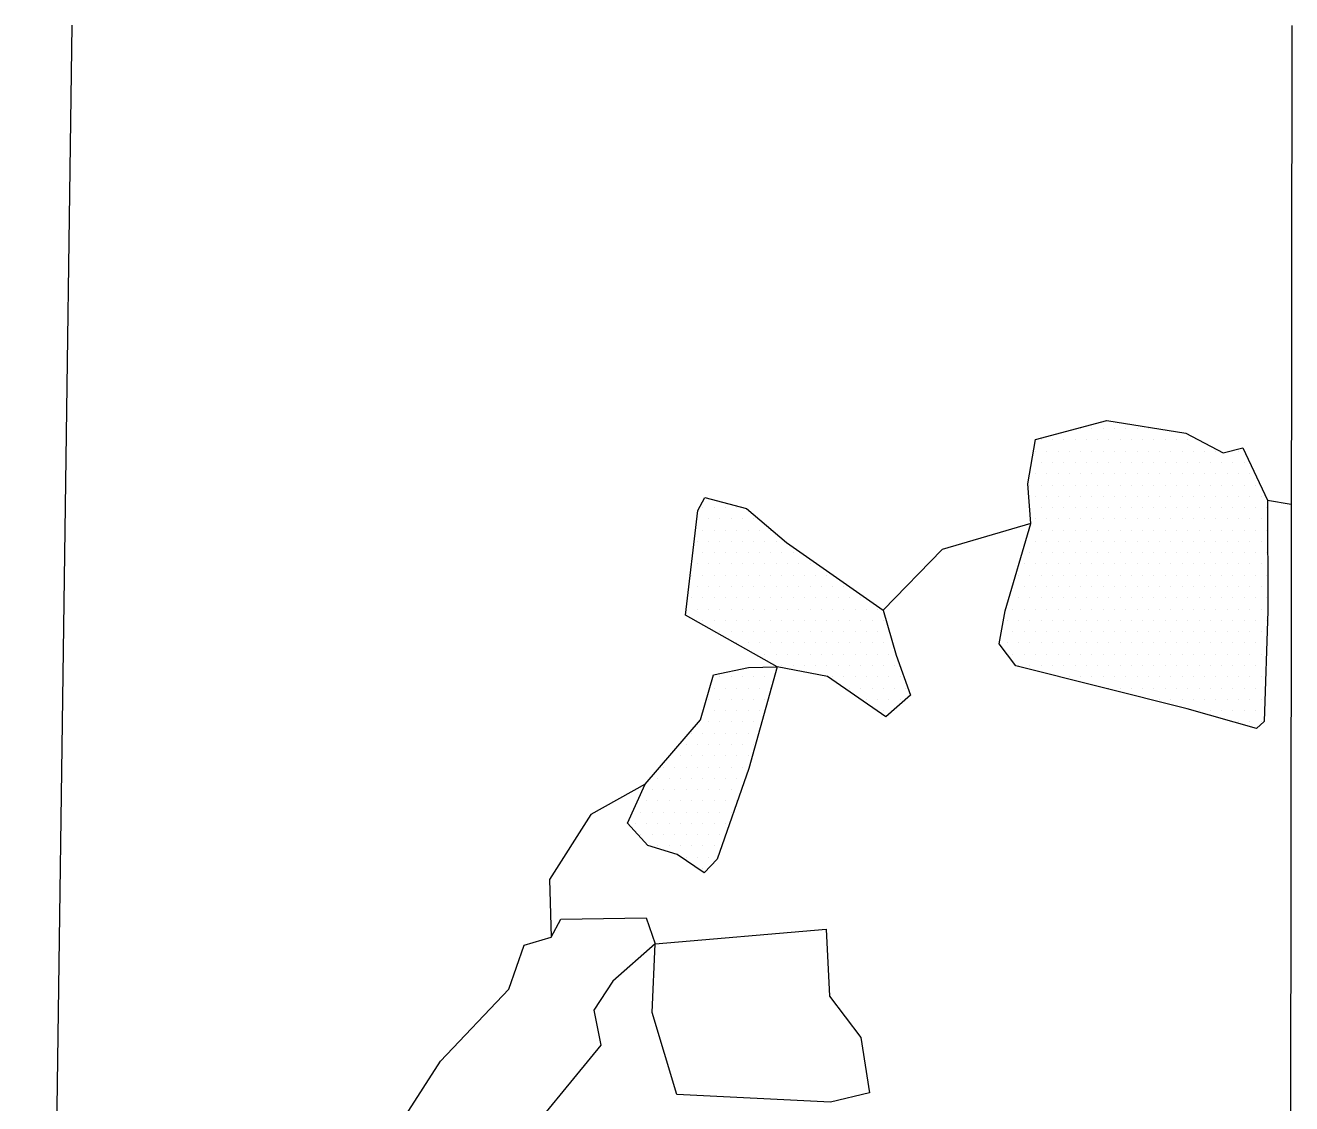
# Model space of a CAD drawing. Header units: metres. Extents: x 0.1 to 1.5, y -16.9 to -13.12.
# Drawn here: x 0.099 to 1.503, y -14.311 to -13.116 of the extents above; entities that cross this region are included whole.
import ezdxf

# ---------------------------------------------------------------- set-up
doc = ezdxf.new("R2010")
doc.units = ezdxf.units.M
doc.header["$LTSCALE"] = 25
doc.header["$MEASUREMENT"] = 0
doc.linetypes.add('STRICHPUNKTX2', pattern=[2, 1, -0.5, 0, -0.5])
doc.layers.get('0').update_dxf_attribs({"linetype": 'CONTINUOUS'})
for name, color, linetype in [('BEFUND', 1, 'CONTINUOUS'), ('GRABUNGSGRENZE', 3, 'STRICHPUNKTX2'), ('STEINE', 4, 'CONTINUOUS'), ('STEINESCHRAFF', 4, 'CONTINUOUS')]:
    doc.layers.add(name, color=color, linetype=linetype)

# ---------------------------------------------------------------- blocks, each defined once
blk = doc.blocks.new('*X3')
at = {"color": 0}
for p, q in [((122.5, -1357.5), (122.5, -1357.5)), ((123.75, -1357.5), (123.75, -1357.5)), ((125, -1357.5), (125, -1357.5)), ((126.25, -1357.5), (126.25, -1357.5)), ((126.875, -1356.25), (126.875, -1356.25)), ((127.5, -1357.5), (127.5, -1357.5)), ((128.125, -1356.25), (128.125, -1356.25)), ((128.75, -1357.5), (128.75, -1357.5)), ((129.375, -1356.25), (129.375, -1356.25)), ((130, -1357.5), (130, -1357.5)), ((130.625, -1356.25), (130.625, -1356.25)), ((131.25, -1357.5), (131.25, -1357.5)), ((131.875, -1356.25), (131.875, -1356.25)), ((132.5, -1357.5), (132.5, -1357.5)), ((133.125, -1356.25), (133.125, -1356.25)), ((133.75, -1357.5), (133.75, -1357.5)), ((134.375, -1356.25), (134.375, -1356.25)), ((135, -1357.5), (135, -1357.5)), ((136.25, -1357.5), (136.25, -1357.5)), ((137.5, -1357.5), (137.5, -1357.5)), ((138.75, -1357.5), (138.75, -1357.5)), ((121.875, -1358.75), (121.875, -1358.75)), ((123.125, -1358.75), (123.125, -1358.75)), ((124.375, -1358.75), (124.375, -1358.75)), ((125.625, -1358.75), (125.625, -1358.75)), ((126.875, -1358.75), (126.875, -1358.75)), ((128.125, -1358.75), (128.125, -1358.75)), ((129.375, -1358.75), (129.375, -1358.75)), ((130.625, -1358.75), (130.625, -1358.75)), ((131.875, -1358.75), (131.875, -1358.75)), ((133.125, -1358.75), (133.125, -1358.75)), ((134.375, -1358.75), (134.375, -1358.75)), ((135.625, -1358.75), (135.625, -1358.75)), ((136.875, -1358.75), (136.875, -1358.75)), ((138.125, -1358.75), (138.125, -1358.75)), ((139.375, -1358.75), (139.375, -1358.75)), ((140.625, -1358.75), (140.625, -1358.75)), ((141.875, -1358.75), (141.875, -1358.75)), ((144.375, -1358.75), (144.375, -1358.75)), ((122.5, -1360), (122.5, -1360)), ((123.75, -1360), (123.75, -1360)), ((125, -1360), (125, -1360)), ((126.25, -1360), (126.25, -1360)), ((127.5, -1360), (127.5, -1360)), ((128.75, -1360), (128.75, -1360)), ((130, -1360), (130, -1360)), ((131.25, -1360), (131.25, -1360)), ((132.5, -1360), (132.5, -1360)), ((133.75, -1360), (133.75, -1360)), ((135, -1360), (135, -1360)), ((136.25, -1360), (136.25, -1360)), ((137.5, -1360), (137.5, -1360)), ((138.75, -1360), (138.75, -1360)), ((140, -1360), (140, -1360)), ((141.25, -1360), (141.25, -1360)), ((142.5, -1360), (142.5, -1360)), ((143.75, -1360), (143.75, -1360)), ((145, -1360), (145, -1360)), ((121.875, -1361.25), (121.875, -1361.25)), ((123.125, -1361.25), (123.125, -1361.25)), ((124.375, -1361.25), (124.375, -1361.25)), ((125.625, -1361.25), (125.625, -1361.25)), ((126.875, -1361.25), (126.875, -1361.25)), ((128.125, -1361.25), (128.125, -1361.25)), ((129.375, -1361.25), (129.375, -1361.25)), ((130.625, -1361.25), (130.625, -1361.25)), ((131.875, -1361.25), (131.875, -1361.25)), ((133.125, -1361.25), (133.125, -1361.25)), ((134.375, -1361.25), (134.375, -1361.25)), ((135.625, -1361.25), (135.625, -1361.25)), ((136.875, -1361.25), (136.875, -1361.25)), ((138.125, -1361.25), (138.125, -1361.25)), ((139.375, -1361.25), (139.375, -1361.25)), ((140.625, -1361.25), (140.625, -1361.25)), ((141.875, -1361.25), (141.875, -1361.25)), ((143.125, -1361.25), (143.125, -1361.25)), ((144.375, -1361.25), (144.375, -1361.25)), ((145.625, -1361.25), (145.625, -1361.25)), ((121.25, -1362.5), (121.25, -1362.5)), ((122.5, -1362.5), (122.5, -1362.5)), ((123.75, -1362.5), (123.75, -1362.5)), ((125, -1362.5), (125, -1362.5)), ((126.25, -1362.5), (126.25, -1362.5)), ((127.5, -1362.5), (127.5, -1362.5)), ((128.75, -1362.5), (128.75, -1362.5)), ((130, -1362.5), (130, -1362.5)), ((131.25, -1362.5), (131.25, -1362.5)), ((132.5, -1362.5), (132.5, -1362.5)), ((133.75, -1362.5), (133.75, -1362.5)), ((135, -1362.5), (135, -1362.5)), ((136.25, -1362.5), (136.25, -1362.5)), ((137.5, -1362.5), (137.5, -1362.5)), ((138.75, -1362.5), (138.75, -1362.5)), ((140, -1362.5), (140, -1362.5)), ((141.25, -1362.5), (141.25, -1362.5)), ((142.5, -1362.5), (142.5, -1362.5)), ((143.75, -1362.5), (143.75, -1362.5)), ((145, -1362.5), (145, -1362.5)), ((146.25, -1362.5), (146.25, -1362.5)), ((121.875, -1363.75), (121.875, -1363.75)), ((123.125, -1363.75), (123.125, -1363.75)), ((124.375, -1363.75), (124.375, -1363.75)), ((125.625, -1363.75), (125.625, -1363.75)), ((126.875, -1363.75), (126.875, -1363.75)), ((128.125, -1363.75), (128.125, -1363.75)), ((129.375, -1363.75), (129.375, -1363.75)), ((130.625, -1363.75), (130.625, -1363.75)), ((131.875, -1363.75), (131.875, -1363.75)), ((133.125, -1363.75), (133.125, -1363.75)), ((134.375, -1363.75), (134.375, -1363.75)), ((135.625, -1363.75), (135.625, -1363.75)), ((136.875, -1363.75), (136.875, -1363.75)), ((138.125, -1363.75), (138.125, -1363.75)), ((139.375, -1363.75), (139.375, -1363.75)), ((140.625, -1363.75), (140.625, -1363.75)), ((141.875, -1363.75), (141.875, -1363.75)), ((143.125, -1363.75), (143.125, -1363.75)), ((144.375, -1363.75), (144.375, -1363.75)), ((145.625, -1363.75), (145.625, -1363.75)), ((146.875, -1363.75), (146.875, -1363.75)), ((85, -1365), (85, -1365)), ((86.25, -1365), (86.25, -1365)), ((87.5, -1365), (87.5, -1365)), ((88.75, -1365), (88.75, -1365)), ((121.25, -1365), (121.25, -1365)), ((122.5, -1365), (122.5, -1365)), ((123.75, -1365), (123.75, -1365)), ((125, -1365), (125, -1365)), ((126.25, -1365), (126.25, -1365)), ((127.5, -1365), (127.5, -1365)), ((128.75, -1365), (128.75, -1365)), ((130, -1365), (130, -1365)), ((131.25, -1365), (131.25, -1365)), ((132.5, -1365), (132.5, -1365)), ((133.75, -1365), (133.75, -1365)), ((135, -1365), (135, -1365)), ((136.25, -1365), (136.25, -1365)), ((137.5, -1365), (137.5, -1365)), ((138.75, -1365), (138.75, -1365)), ((140, -1365), (140, -1365)), ((141.25, -1365), (141.25, -1365)), ((142.5, -1365), (142.5, -1365)), ((143.75, -1365), (143.75, -1365)), ((145, -1365), (145, -1365)), ((146.25, -1365), (146.25, -1365)), ((147.5, -1365), (147.5, -1365)), ((84.375, -1366.25), (84.375, -1366.25)), ((85.625, -1366.25), (85.625, -1366.25)), ((86.875, -1366.25), (86.875, -1366.25)), ((88.125, -1366.25), (88.125, -1366.25)), ((89.375, -1366.25), (89.375, -1366.25)), ((90.625, -1366.25), (90.625, -1366.25)), ((121.875, -1366.25), (121.875, -1366.25)), ((123.125, -1366.25), (123.125, -1366.25)), ((124.375, -1366.25), (124.375, -1366.25)), ((125.625, -1366.25), (125.625, -1366.25)), ((126.875, -1366.25), (126.875, -1366.25)), ((128.125, -1366.25), (128.125, -1366.25)), ((129.375, -1366.25), (129.375, -1366.25)), ((130.625, -1366.25), (130.625, -1366.25)), ((131.875, -1366.25), (131.875, -1366.25)), ((133.125, -1366.25), (133.125, -1366.25)), ((134.375, -1366.25), (134.375, -1366.25)), ((135.625, -1366.25), (135.625, -1366.25)), ((136.875, -1366.25), (136.875, -1366.25)), ((138.125, -1366.25), (138.125, -1366.25)), ((139.375, -1366.25), (139.375, -1366.25)), ((140.625, -1366.25), (140.625, -1366.25)), ((141.875, -1366.25), (141.875, -1366.25)), ((143.125, -1366.25), (143.125, -1366.25)), ((144.375, -1366.25), (144.375, -1366.25)), ((145.625, -1366.25), (145.625, -1366.25)), ((146.875, -1366.25), (146.875, -1366.25)), ((84.375, -1368.75), (84.375, -1368.75)), ((85, -1367.5), (85, -1367.5)), ((85.625, -1368.75), (85.625, -1368.75)), ((86.25, -1367.5), (86.25, -1367.5)), ((86.875, -1368.75), (86.875, -1368.75)), ((87.5, -1367.5), (87.5, -1367.5)), ((88.125, -1368.75), (88.125, -1368.75)), ((88.75, -1367.5), (88.75, -1367.5)), ((89.375, -1368.75), (89.375, -1368.75)), ((90, -1367.5), (90, -1367.5)), ((90.625, -1368.75), (90.625, -1368.75)), ((91.25, -1367.5), (91.25, -1367.5)), ((91.875, -1368.75), (91.875, -1368.75)), ((92.5, -1367.5), (92.5, -1367.5)), ((93.125, -1368.75), (93.125, -1368.75)), ((121.25, -1367.5), (121.25, -1367.5)), ((121.875, -1368.75), (121.875, -1368.75)), ((122.5, -1367.5), (122.5, -1367.5)), ((123.125, -1368.75), (123.125, -1368.75)), ((123.75, -1367.5), (123.75, -1367.5)), ((124.375, -1368.75), (124.375, -1368.75)), ((125, -1367.5), (125, -1367.5)), ((125.625, -1368.75), (125.625, -1368.75)), ((126.25, -1367.5), (126.25, -1367.5)), ((126.875, -1368.75), (126.875, -1368.75)), ((127.5, -1367.5), (127.5, -1367.5)), ((128.125, -1368.75), (128.125, -1368.75)), ((128.75, -1367.5), (128.75, -1367.5)), ((129.375, -1368.75), (129.375, -1368.75)), ((130, -1367.5), (130, -1367.5)), ((130.625, -1368.75), (130.625, -1368.75)), ((131.25, -1367.5), (131.25, -1367.5)), ((131.875, -1368.75), (131.875, -1368.75)), ((132.5, -1367.5), (132.5, -1367.5)), ((133.125, -1368.75), (133.125, -1368.75)), ((133.75, -1367.5), (133.75, -1367.5)), ((134.375, -1368.75), (134.375, -1368.75)), ((135, -1367.5), (135, -1367.5)), ((135.625, -1368.75), (135.625, -1368.75)), ((136.25, -1367.5), (136.25, -1367.5)), ((136.875, -1368.75), (136.875, -1368.75)), ((137.5, -1367.5), (137.5, -1367.5)), ((138.125, -1368.75), (138.125, -1368.75)), ((138.75, -1367.5), (138.75, -1367.5)), ((139.375, -1368.75), (139.375, -1368.75)), ((140, -1367.5), (140, -1367.5)), ((140.625, -1368.75), (140.625, -1368.75)), ((141.25, -1367.5), (141.25, -1367.5)), ((141.875, -1368.75), (141.875, -1368.75)), ((142.5, -1367.5), (142.5, -1367.5)), ((143.125, -1368.75), (143.125, -1368.75)), ((143.75, -1367.5), (143.75, -1367.5)), ((144.375, -1368.75), (144.375, -1368.75)), ((145, -1367.5), (145, -1367.5)), ((145.625, -1368.75), (145.625, -1368.75)), ((146.25, -1367.5), (146.25, -1367.5)), ((146.875, -1368.75), (146.875, -1368.75)), ((147.5, -1367.5), (147.5, -1367.5)), ((85, -1370), (85, -1370)), ((86.25, -1370), (86.25, -1370)), ((87.5, -1370), (87.5, -1370)), ((88.75, -1370), (88.75, -1370)), ((90, -1370), (90, -1370)), ((91.25, -1370), (91.25, -1370)), ((92.5, -1370), (92.5, -1370)), ((93.75, -1370), (93.75, -1370)), ((95, -1370), (95, -1370)), ((121.25, -1370), (121.25, -1370)), ((122.5, -1370), (122.5, -1370)), ((123.75, -1370), (123.75, -1370)), ((125, -1370), (125, -1370)), ((126.25, -1370), (126.25, -1370)), ((127.5, -1370), (127.5, -1370)), ((128.75, -1370), (128.75, -1370)), ((130, -1370), (130, -1370)), ((131.25, -1370), (131.25, -1370)), ((132.5, -1370), (132.5, -1370)), ((133.75, -1370), (133.75, -1370)), ((135, -1370), (135, -1370)), ((136.25, -1370), (136.25, -1370)), ((137.5, -1370), (137.5, -1370)), ((138.75, -1370), (138.75, -1370)), ((140, -1370), (140, -1370)), ((141.25, -1370), (141.25, -1370)), ((142.5, -1370), (142.5, -1370)), ((143.75, -1370), (143.75, -1370)), ((145, -1370), (145, -1370)), ((146.25, -1370), (146.25, -1370)), ((147.5, -1370), (147.5, -1370)), ((84.375, -1371.25), (84.375, -1371.25)), ((85.625, -1371.25), (85.625, -1371.25)), ((86.875, -1371.25), (86.875, -1371.25)), ((88.125, -1371.25), (88.125, -1371.25)), ((89.375, -1371.25), (89.375, -1371.25)), ((90.625, -1371.25), (90.625, -1371.25)), ((91.875, -1371.25), (91.875, -1371.25)), ((93.125, -1371.25), (93.125, -1371.25)), ((94.375, -1371.25), (94.375, -1371.25)), ((95.625, -1371.25), (95.625, -1371.25)), ((96.875, -1371.25), (96.875, -1371.25)), ((120.625, -1371.25), (120.625, -1371.25)), ((121.875, -1371.25), (121.875, -1371.25)), ((123.125, -1371.25), (123.125, -1371.25)), ((124.375, -1371.25), (124.375, -1371.25)), ((125.625, -1371.25), (125.625, -1371.25)), ((126.875, -1371.25), (126.875, -1371.25)), ((128.125, -1371.25), (128.125, -1371.25)), ((129.375, -1371.25), (129.375, -1371.25)), ((130.625, -1371.25), (130.625, -1371.25)), ((131.875, -1371.25), (131.875, -1371.25)), ((133.125, -1371.25), (133.125, -1371.25)), ((134.375, -1371.25), (134.375, -1371.25)), ((135.625, -1371.25), (135.625, -1371.25)), ((136.875, -1371.25), (136.875, -1371.25)), ((138.125, -1371.25), (138.125, -1371.25)), ((139.375, -1371.25), (139.375, -1371.25)), ((140.625, -1371.25), (140.625, -1371.25)), ((141.875, -1371.25), (141.875, -1371.25)), ((143.125, -1371.25), (143.125, -1371.25)), ((144.375, -1371.25), (144.375, -1371.25)), ((145.625, -1371.25), (145.625, -1371.25)), ((146.875, -1371.25), (146.875, -1371.25)), ((83.75, -1372.5), (83.75, -1372.5)), ((85, -1372.5), (85, -1372.5)), ((86.25, -1372.5), (86.25, -1372.5)), ((87.5, -1372.5), (87.5, -1372.5)), ((88.75, -1372.5), (88.75, -1372.5)), ((90, -1372.5), (90, -1372.5)), ((91.25, -1372.5), (91.25, -1372.5)), ((92.5, -1372.5), (92.5, -1372.5)), ((93.75, -1372.5), (93.75, -1372.5)), ((95, -1372.5), (95, -1372.5)), ((96.25, -1372.5), (96.25, -1372.5)), ((97.5, -1372.5), (97.5, -1372.5)), ((98.75, -1372.5), (98.75, -1372.5)), ((120, -1372.5), (120, -1372.5)), ((121.25, -1372.5), (121.25, -1372.5)), ((122.5, -1372.5), (122.5, -1372.5)), ((123.75, -1372.5), (123.75, -1372.5)), ((125, -1372.5), (125, -1372.5)), ((126.25, -1372.5), (126.25, -1372.5)), ((127.5, -1372.5), (127.5, -1372.5)), ((128.75, -1372.5), (128.75, -1372.5)), ((130, -1372.5), (130, -1372.5)), ((131.25, -1372.5), (131.25, -1372.5)), ((132.5, -1372.5), (132.5, -1372.5)), ((133.75, -1372.5), (133.75, -1372.5)), ((135, -1372.5), (135, -1372.5)), ((136.25, -1372.5), (136.25, -1372.5)), ((137.5, -1372.5), (137.5, -1372.5)), ((138.75, -1372.5), (138.75, -1372.5)), ((140, -1372.5), (140, -1372.5)), ((141.25, -1372.5), (141.25, -1372.5)), ((142.5, -1372.5), (142.5, -1372.5)), ((143.75, -1372.5), (143.75, -1372.5)), ((145, -1372.5), (145, -1372.5)), ((146.25, -1372.5), (146.25, -1372.5)), ((147.5, -1372.5), (147.5, -1372.5)), ((84.375, -1373.75), (84.375, -1373.75)), ((85.625, -1373.75), (85.625, -1373.75)), ((86.875, -1373.75), (86.875, -1373.75)), ((88.125, -1373.75), (88.125, -1373.75)), ((89.375, -1373.75), (89.375, -1373.75)), ((90.625, -1373.75), (90.625, -1373.75)), ((91.875, -1373.75), (91.875, -1373.75)), ((93.125, -1373.75), (93.125, -1373.75)), ((94.375, -1373.75), (94.375, -1373.75)), ((95.625, -1373.75), (95.625, -1373.75)), ((96.875, -1373.75), (96.875, -1373.75)), ((98.125, -1373.75), (98.125, -1373.75)), ((99.375, -1373.75), (99.375, -1373.75)), ((100.625, -1373.75), (100.625, -1373.75)), ((119.375, -1373.75), (119.375, -1373.75)), ((120.625, -1373.75), (120.625, -1373.75)), ((121.875, -1373.75), (121.875, -1373.75)), ((123.125, -1373.75), (123.125, -1373.75)), ((124.375, -1373.75), (124.375, -1373.75)), ((125.625, -1373.75), (125.625, -1373.75)), ((126.875, -1373.75), (126.875, -1373.75)), ((128.125, -1373.75), (128.125, -1373.75)), ((129.375, -1373.75), (129.375, -1373.75)), ((130.625, -1373.75), (130.625, -1373.75)), ((131.875, -1373.75), (131.875, -1373.75)), ((133.125, -1373.75), (133.125, -1373.75)), ((134.375, -1373.75), (134.375, -1373.75)), ((135.625, -1373.75), (135.625, -1373.75)), ((136.875, -1373.75), (136.875, -1373.75)), ((138.125, -1373.75), (138.125, -1373.75)), ((139.375, -1373.75), (139.375, -1373.75)), ((140.625, -1373.75), (140.625, -1373.75)), ((141.875, -1373.75), (141.875, -1373.75)), ((143.125, -1373.75), (143.125, -1373.75)), ((144.375, -1373.75), (144.375, -1373.75)), ((145.625, -1373.75), (145.625, -1373.75)), ((146.875, -1373.75), (146.875, -1373.75)), ((83.75, -1375), (83.75, -1375)), ((85, -1375), (85, -1375)), ((86.25, -1375), (86.25, -1375)), ((87.5, -1375), (87.5, -1375)), ((88.75, -1375), (88.75, -1375)), ((90, -1375), (90, -1375)), ((91.25, -1375), (91.25, -1375)), ((92.5, -1375), (92.5, -1375)), ((93.75, -1375), (93.75, -1375)), ((95, -1375), (95, -1375)), ((96.25, -1375), (96.25, -1375)), ((97.5, -1375), (97.5, -1375)), ((98.75, -1375), (98.75, -1375)), ((100, -1375), (100, -1375)), ((101.25, -1375), (101.25, -1375)), ((102.5, -1375), (102.5, -1375)), ((120, -1375), (120, -1375)), ((121.25, -1375), (121.25, -1375)), ((122.5, -1375), (122.5, -1375)), ((123.75, -1375), (123.75, -1375)), ((125, -1375), (125, -1375)), ((126.25, -1375), (126.25, -1375)), ((127.5, -1375), (127.5, -1375)), ((128.75, -1375), (128.75, -1375)), ((130, -1375), (130, -1375)), ((131.25, -1375), (131.25, -1375)), ((132.5, -1375), (132.5, -1375)), ((133.75, -1375), (133.75, -1375)), ((135, -1375), (135, -1375)), ((136.25, -1375), (136.25, -1375)), ((137.5, -1375), (137.5, -1375)), ((138.75, -1375), (138.75, -1375)), ((140, -1375), (140, -1375)), ((141.25, -1375), (141.25, -1375)), ((142.5, -1375), (142.5, -1375)), ((143.75, -1375), (143.75, -1375)), ((145, -1375), (145, -1375)), ((146.25, -1375), (146.25, -1375)), ((147.5, -1375), (147.5, -1375)), ((84.375, -1376.25), (84.375, -1376.25)), ((85.625, -1376.25), (85.625, -1376.25)), ((86.875, -1376.25), (86.875, -1376.25)), ((88.125, -1376.25), (88.125, -1376.25)), ((89.375, -1376.25), (89.375, -1376.25)), ((90.625, -1376.25), (90.625, -1376.25)), ((91.875, -1376.25), (91.875, -1376.25)), ((93.125, -1376.25), (93.125, -1376.25)), ((94.375, -1376.25), (94.375, -1376.25)), ((95.625, -1376.25), (95.625, -1376.25)), ((96.875, -1376.25), (96.875, -1376.25)), ((98.125, -1376.25), (98.125, -1376.25)), ((99.375, -1376.25), (99.375, -1376.25)), ((100.625, -1376.25), (100.625, -1376.25)), ((101.875, -1376.25), (101.875, -1376.25)), ((103.125, -1376.25), (103.125, -1376.25)), ((104.375, -1376.25), (104.375, -1376.25)), ((119.375, -1376.25), (119.375, -1376.25)), ((120.625, -1376.25), (120.625, -1376.25)), ((121.875, -1376.25), (121.875, -1376.25)), ((123.125, -1376.25), (123.125, -1376.25)), ((124.375, -1376.25), (124.375, -1376.25)), ((125.625, -1376.25), (125.625, -1376.25)), ((126.875, -1376.25), (126.875, -1376.25)), ((128.125, -1376.25), (128.125, -1376.25)), ((129.375, -1376.25), (129.375, -1376.25)), ((130.625, -1376.25), (130.625, -1376.25)), ((131.875, -1376.25), (131.875, -1376.25)), ((133.125, -1376.25), (133.125, -1376.25)), ((134.375, -1376.25), (134.375, -1376.25)), ((135.625, -1376.25), (135.625, -1376.25)), ((136.875, -1376.25), (136.875, -1376.25)), ((138.125, -1376.25), (138.125, -1376.25)), ((139.375, -1376.25), (139.375, -1376.25)), ((140.625, -1376.25), (140.625, -1376.25)), ((141.875, -1376.25), (141.875, -1376.25)), ((143.125, -1376.25), (143.125, -1376.25)), ((144.375, -1376.25), (144.375, -1376.25)), ((145.625, -1376.25), (145.625, -1376.25)), ((146.875, -1376.25), (146.875, -1376.25)), ((85, -1377.5), (85, -1377.5)), ((86.25, -1377.5), (86.25, -1377.5)), ((87.5, -1377.5), (87.5, -1377.5)), ((88.75, -1377.5), (88.75, -1377.5)), ((90, -1377.5), (90, -1377.5)), ((91.25, -1377.5), (91.25, -1377.5)), ((92.5, -1377.5), (92.5, -1377.5)), ((93.75, -1377.5), (93.75, -1377.5)), ((95, -1377.5), (95, -1377.5)), ((96.25, -1377.5), (96.25, -1377.5)), ((97.5, -1377.5), (97.5, -1377.5)), ((98.75, -1377.5), (98.75, -1377.5)), ((100, -1377.5), (100, -1377.5)), ((101.25, -1377.5), (101.25, -1377.5)), ((102.5, -1377.5), (102.5, -1377.5)), ((103.75, -1377.5), (103.75, -1377.5)), ((105, -1377.5), (105, -1377.5)), ((118.75, -1377.5), (118.75, -1377.5)), ((120, -1377.5), (120, -1377.5)), ((121.25, -1377.5), (121.25, -1377.5)), ((122.5, -1377.5), (122.5, -1377.5)), ((123.75, -1377.5), (123.75, -1377.5)), ((125, -1377.5), (125, -1377.5)), ((126.25, -1377.5), (126.25, -1377.5)), ((127.5, -1377.5), (127.5, -1377.5)), ((128.75, -1377.5), (128.75, -1377.5)), ((130, -1377.5), (130, -1377.5)), ((131.25, -1377.5), (131.25, -1377.5)), ((132.5, -1377.5), (132.5, -1377.5)), ((133.75, -1377.5), (133.75, -1377.5)), ((135, -1377.5), (135, -1377.5)), ((136.25, -1377.5), (136.25, -1377.5)), ((137.5, -1377.5), (137.5, -1377.5)), ((138.75, -1377.5), (138.75, -1377.5)), ((140, -1377.5), (140, -1377.5)), ((141.25, -1377.5), (141.25, -1377.5)), ((142.5, -1377.5), (142.5, -1377.5)), ((143.75, -1377.5), (143.75, -1377.5)), ((145, -1377.5), (145, -1377.5)), ((146.25, -1377.5), (146.25, -1377.5)), ((147.5, -1377.5), (147.5, -1377.5)), ((86.875, -1378.75), (86.875, -1378.75)), ((88.125, -1378.75), (88.125, -1378.75)), ((88.75, -1380), (88.75, -1380)), ((89.375, -1378.75), (89.375, -1378.75)), ((90, -1380), (90, -1380)), ((90.625, -1378.75), (90.625, -1378.75)), ((91.25, -1380), (91.25, -1380)), ((91.875, -1378.75), (91.875, -1378.75)), ((92.5, -1380), (92.5, -1380)), ((93.125, -1378.75), (93.125, -1378.75)), ((93.75, -1380), (93.75, -1380)), ((94.375, -1378.75), (94.375, -1378.75)), ((95, -1380), (95, -1380)), ((95.625, -1378.75), (95.625, -1378.75)), ((96.25, -1380), (96.25, -1380)), ((96.875, -1378.75), (96.875, -1378.75)), ((97.5, -1380), (97.5, -1380)), ((98.125, -1378.75), (98.125, -1378.75)), ((98.75, -1380), (98.75, -1380)), ((99.375, -1378.75), (99.375, -1378.75)), ((100, -1380), (100, -1380)), ((100.625, -1378.75), (100.625, -1378.75)), ((101.25, -1380), (101.25, -1380)), ((101.875, -1378.75), (101.875, -1378.75)), ((102.5, -1380), (102.5, -1380)), ((103.125, -1378.75), (103.125, -1378.75)), ((103.75, -1380), (103.75, -1380)), ((104.375, -1378.75), (104.375, -1378.75)), ((105, -1380), (105, -1380)), ((105.625, -1378.75), (105.625, -1378.75)), ((118.125, -1378.75), (118.125, -1378.75)), ((118.75, -1380), (118.75, -1380)), ((119.375, -1378.75), (119.375, -1378.75)), ((120, -1380), (120, -1380)), ((120.625, -1378.75), (120.625, -1378.75)), ((121.25, -1380), (121.25, -1380)), ((121.875, -1378.75), (121.875, -1378.75)), ((122.5, -1380), (122.5, -1380)), ((123.125, -1378.75), (123.125, -1378.75)), ((123.75, -1380), (123.75, -1380)), ((124.375, -1378.75), (124.375, -1378.75)), ((125, -1380), (125, -1380)), ((125.625, -1378.75), (125.625, -1378.75)), ((126.25, -1380), (126.25, -1380)), ((126.875, -1378.75), (126.875, -1378.75)), ((127.5, -1380), (127.5, -1380)), ((128.125, -1378.75), (128.125, -1378.75)), ((128.75, -1380), (128.75, -1380)), ((129.375, -1378.75), (129.375, -1378.75)), ((130, -1380), (130, -1380)), ((130.625, -1378.75), (130.625, -1378.75)), ((131.25, -1380), (131.25, -1380)), ((131.875, -1378.75), (131.875, -1378.75)), ((132.5, -1380), (132.5, -1380)), ((133.125, -1378.75), (133.125, -1378.75)), ((133.75, -1380), (133.75, -1380)), ((134.375, -1378.75), (134.375, -1378.75)), ((135, -1380), (135, -1380)), ((135.625, -1378.75), (135.625, -1378.75)), ((136.25, -1380), (136.25, -1380)), ((136.875, -1378.75), (136.875, -1378.75)), ((137.5, -1380), (137.5, -1380)), ((138.125, -1378.75), (138.125, -1378.75)), ((138.75, -1380), (138.75, -1380)), ((139.375, -1378.75), (139.375, -1378.75)), ((140, -1380), (140, -1380)), ((140.625, -1378.75), (140.625, -1378.75)), ((141.25, -1380), (141.25, -1380)), ((141.875, -1378.75), (141.875, -1378.75)), ((142.5, -1380), (142.5, -1380)), ((143.125, -1378.75), (143.125, -1378.75)), ((143.75, -1380), (143.75, -1380)), ((144.375, -1378.75), (144.375, -1378.75)), ((145, -1380), (145, -1380)), ((145.625, -1378.75), (145.625, -1378.75)), ((146.25, -1380), (146.25, -1380)), ((146.875, -1378.75), (146.875, -1378.75)), ((147.5, -1380), (147.5, -1380)), ((91.875, -1381.25), (91.875, -1381.25)), ((93.125, -1381.25), (93.125, -1381.25)), ((94.375, -1381.25), (94.375, -1381.25)), ((95.625, -1381.25), (95.625, -1381.25)), ((96.875, -1381.25), (96.875, -1381.25)), ((98.125, -1381.25), (98.125, -1381.25)), ((99.375, -1381.25), (99.375, -1381.25)), ((100.625, -1381.25), (100.625, -1381.25)), ((101.875, -1381.25), (101.875, -1381.25)), ((103.125, -1381.25), (103.125, -1381.25)), ((104.375, -1381.25), (104.375, -1381.25)), ((105.625, -1381.25), (105.625, -1381.25)), ((119.375, -1381.25), (119.375, -1381.25)), ((120.625, -1381.25), (120.625, -1381.25)), ((121.875, -1381.25), (121.875, -1381.25)), ((123.125, -1381.25), (123.125, -1381.25)), ((124.375, -1381.25), (124.375, -1381.25)), ((125.625, -1381.25), (125.625, -1381.25)), ((126.875, -1381.25), (126.875, -1381.25)), ((128.125, -1381.25), (128.125, -1381.25)), ((129.375, -1381.25), (129.375, -1381.25)), ((130.625, -1381.25), (130.625, -1381.25)), ((131.875, -1381.25), (131.875, -1381.25)), ((133.125, -1381.25), (133.125, -1381.25)), ((134.375, -1381.25), (134.375, -1381.25)), ((135.625, -1381.25), (135.625, -1381.25)), ((136.875, -1381.25), (136.875, -1381.25)), ((138.125, -1381.25), (138.125, -1381.25)), ((139.375, -1381.25), (139.375, -1381.25)), ((140.625, -1381.25), (140.625, -1381.25)), ((141.875, -1381.25), (141.875, -1381.25)), ((143.125, -1381.25), (143.125, -1381.25)), ((144.375, -1381.25), (144.375, -1381.25)), ((145.625, -1381.25), (145.625, -1381.25)), ((146.875, -1381.25), (146.875, -1381.25)), ((93.75, -1382.5), (93.75, -1382.5)), ((95, -1382.5), (95, -1382.5)), ((96.25, -1382.5), (96.25, -1382.5)), ((97.5, -1382.5), (97.5, -1382.5)), ((98.75, -1382.5), (98.75, -1382.5)), ((100, -1382.5), (100, -1382.5)), ((101.25, -1382.5), (101.25, -1382.5)), ((102.5, -1382.5), (102.5, -1382.5)), ((103.75, -1382.5), (103.75, -1382.5)), ((105, -1382.5), (105, -1382.5)), ((106.25, -1382.5), (106.25, -1382.5)), ((120, -1382.5), (120, -1382.5)), ((121.25, -1382.5), (121.25, -1382.5)), ((122.5, -1382.5), (122.5, -1382.5)), ((123.75, -1382.5), (123.75, -1382.5)), ((125, -1382.5), (125, -1382.5)), ((126.25, -1382.5), (126.25, -1382.5)), ((127.5, -1382.5), (127.5, -1382.5)), ((128.75, -1382.5), (128.75, -1382.5)), ((130, -1382.5), (130, -1382.5)), ((131.25, -1382.5), (131.25, -1382.5)), ((132.5, -1382.5), (132.5, -1382.5)), ((133.75, -1382.5), (133.75, -1382.5)), ((135, -1382.5), (135, -1382.5)), ((136.25, -1382.5), (136.25, -1382.5)), ((137.5, -1382.5), (137.5, -1382.5)), ((138.75, -1382.5), (138.75, -1382.5)), ((140, -1382.5), (140, -1382.5)), ((141.25, -1382.5), (141.25, -1382.5)), ((142.5, -1382.5), (142.5, -1382.5)), ((143.75, -1382.5), (143.75, -1382.5)), ((145, -1382.5), (145, -1382.5)), ((146.25, -1382.5), (146.25, -1382.5)), ((86.875, -1383.75), (86.875, -1383.75)), ((88.125, -1383.75), (88.125, -1383.75)), ((89.375, -1383.75), (89.375, -1383.75)), ((90.625, -1383.75), (90.625, -1383.75)), ((91.875, -1383.75), (91.875, -1383.75)), ((99.375, -1383.75), (99.375, -1383.75)), ((100.625, -1383.75), (100.625, -1383.75)), ((101.875, -1383.75), (101.875, -1383.75)), ((103.125, -1383.75), (103.125, -1383.75)), ((104.375, -1383.75), (104.375, -1383.75)), ((105.625, -1383.75), (105.625, -1383.75)), ((106.875, -1383.75), (106.875, -1383.75)), ((125.625, -1383.75), (125.625, -1383.75)), ((126.875, -1383.75), (126.875, -1383.75)), ((128.125, -1383.75), (128.125, -1383.75)), ((129.375, -1383.75), (129.375, -1383.75)), ((130.625, -1383.75), (130.625, -1383.75)), ((131.875, -1383.75), (131.875, -1383.75)), ((133.125, -1383.75), (133.125, -1383.75)), ((134.375, -1383.75), (134.375, -1383.75)), ((135.625, -1383.75), (135.625, -1383.75)), ((136.875, -1383.75), (136.875, -1383.75)), ((138.125, -1383.75), (138.125, -1383.75)), ((139.375, -1383.75), (139.375, -1383.75)), ((140.625, -1383.75), (140.625, -1383.75)), ((141.875, -1383.75), (141.875, -1383.75)), ((143.125, -1383.75), (143.125, -1383.75)), ((144.375, -1383.75), (144.375, -1383.75)), ((145.625, -1383.75), (145.625, -1383.75)), ((146.875, -1383.75), (146.875, -1383.75)), ((86.25, -1385), (86.25, -1385)), ((87.5, -1385), (87.5, -1385)), ((88.75, -1385), (88.75, -1385)), ((90, -1385), (90, -1385)), ((91.25, -1385), (91.25, -1385)), ((92.5, -1385), (92.5, -1385)), ((101.25, -1385), (101.25, -1385)), ((102.5, -1385), (102.5, -1385)), ((103.75, -1385), (103.75, -1385)), ((105, -1385), (105, -1385)), ((106.25, -1385), (106.25, -1385)), ((107.5, -1385), (107.5, -1385)), ((130, -1385), (130, -1385)), ((131.25, -1385), (131.25, -1385)), ((132.5, -1385), (132.5, -1385)), ((133.75, -1385), (133.75, -1385)), ((135, -1385), (135, -1385)), ((136.25, -1385), (136.25, -1385)), ((137.5, -1385), (137.5, -1385)), ((138.75, -1385), (138.75, -1385)), ((140, -1385), (140, -1385)), ((141.25, -1385), (141.25, -1385)), ((142.5, -1385), (142.5, -1385)), ((143.75, -1385), (143.75, -1385)), ((145, -1385), (145, -1385)), ((146.25, -1385), (146.25, -1385)), ((85.625, -1386.25), (85.625, -1386.25)), ((86.875, -1386.25), (86.875, -1386.25)), ((88.125, -1386.25), (88.125, -1386.25)), ((89.375, -1386.25), (89.375, -1386.25)), ((90.625, -1386.25), (90.625, -1386.25)), ((91.875, -1386.25), (91.875, -1386.25)), ((103.125, -1386.25), (103.125, -1386.25)), ((104.375, -1386.25), (104.375, -1386.25)), ((105.625, -1386.25), (105.625, -1386.25)), ((106.875, -1386.25), (106.875, -1386.25)), ((135.625, -1386.25), (135.625, -1386.25)), ((136.875, -1386.25), (136.875, -1386.25)), ((138.125, -1386.25), (138.125, -1386.25)), ((139.375, -1386.25), (139.375, -1386.25)), ((140.625, -1386.25), (140.625, -1386.25)), ((141.875, -1386.25), (141.875, -1386.25)), ((143.125, -1386.25), (143.125, -1386.25)), ((144.375, -1386.25), (144.375, -1386.25)), ((145.625, -1386.25), (145.625, -1386.25)), ((146.875, -1386.25), (146.875, -1386.25)), ((86.25, -1387.5), (86.25, -1387.5)), ((87.5, -1387.5), (87.5, -1387.5)), ((88.75, -1387.5), (88.75, -1387.5)), ((90, -1387.5), (90, -1387.5)), ((91.25, -1387.5), (91.25, -1387.5)), ((105, -1387.5), (105, -1387.5)), ((140, -1387.5), (140, -1387.5)), ((141.25, -1387.5), (141.25, -1387.5)), ((142.5, -1387.5), (142.5, -1387.5)), ((143.75, -1387.5), (143.75, -1387.5)), ((145, -1387.5), (145, -1387.5)), ((146.25, -1387.5), (146.25, -1387.5)), ((85.625, -1388.75), (85.625, -1388.75)), ((86.875, -1388.75), (86.875, -1388.75)), ((88.125, -1388.75), (88.125, -1388.75)), ((89.375, -1388.75), (89.375, -1388.75)), ((90.625, -1388.75), (90.625, -1388.75)), ((144.375, -1388.75), (144.375, -1388.75)), ((145.625, -1388.75), (145.625, -1388.75)), ((146.875, -1388.75), (146.875, -1388.75)), ((83.75, -1390), (83.75, -1390)), ((85, -1390), (85, -1390)), ((86.25, -1390), (86.25, -1390)), ((87.5, -1390), (87.5, -1390)), ((88.75, -1390), (88.75, -1390)), ((90, -1390), (90, -1390)), ((82.5, -1392.5), (82.5, -1392.5)), ((83.125, -1391.25), (83.125, -1391.25)), ((83.75, -1392.5), (83.75, -1392.5)), ((84.375, -1391.25), (84.375, -1391.25)), ((85, -1392.5), (85, -1392.5)), ((85.625, -1391.25), (85.625, -1391.25)), ((86.25, -1392.5), (86.25, -1392.5)), ((86.875, -1391.25), (86.875, -1391.25)), ((87.5, -1392.5), (87.5, -1392.5)), ((88.125, -1391.25), (88.125, -1391.25)), ((88.75, -1392.5), (88.75, -1392.5)), ((89.375, -1391.25), (89.375, -1391.25)), ((90, -1392.5), (90, -1392.5)), ((90.625, -1391.25), (90.625, -1391.25)), ((80.625, -1393.75), (80.625, -1393.75)), ((81.875, -1393.75), (81.875, -1393.75)), ((83.125, -1393.75), (83.125, -1393.75)), ((84.375, -1393.75), (84.375, -1393.75)), ((85.625, -1393.75), (85.625, -1393.75)), ((86.875, -1393.75), (86.875, -1393.75)), ((88.125, -1393.75), (88.125, -1393.75)), ((89.375, -1393.75), (89.375, -1393.75)), ((80, -1395), (80, -1395)), ((81.25, -1395), (81.25, -1395)), ((82.5, -1395), (82.5, -1395)), ((83.75, -1395), (83.75, -1395)), ((85, -1395), (85, -1395)), ((86.25, -1395), (86.25, -1395)), ((87.5, -1395), (87.5, -1395)), ((88.75, -1395), (88.75, -1395)), ((79.375, -1396.25), (79.375, -1396.25)), ((80.625, -1396.25), (80.625, -1396.25)), ((81.875, -1396.25), (81.875, -1396.25)), ((83.125, -1396.25), (83.125, -1396.25)), ((84.375, -1396.25), (84.375, -1396.25)), ((85.625, -1396.25), (85.625, -1396.25)), ((86.875, -1396.25), (86.875, -1396.25)), ((88.125, -1396.25), (88.125, -1396.25)), ((78.75, -1397.5), (78.75, -1397.5)), ((80, -1397.5), (80, -1397.5)), ((81.25, -1397.5), (81.25, -1397.5)), ((82.5, -1397.5), (82.5, -1397.5)), ((83.75, -1397.5), (83.75, -1397.5)), ((85, -1397.5), (85, -1397.5)), ((86.25, -1397.5), (86.25, -1397.5)), ((87.5, -1397.5), (87.5, -1397.5)), ((88.75, -1397.5), (88.75, -1397.5)), ((78.125, -1398.75), (78.125, -1398.75)), ((79.375, -1398.75), (79.375, -1398.75)), ((80.625, -1398.75), (80.625, -1398.75)), ((81.875, -1398.75), (81.875, -1398.75)), ((83.125, -1398.75), (83.125, -1398.75)), ((84.375, -1398.75), (84.375, -1398.75)), ((85.625, -1398.75), (85.625, -1398.75)), ((86.875, -1398.75), (86.875, -1398.75)), ((88.125, -1398.75), (88.125, -1398.75)), ((77.5, -1400), (77.5, -1400)), ((78.75, -1400), (78.75, -1400)), ((80, -1400), (80, -1400)), ((81.25, -1400), (81.25, -1400)), ((82.5, -1400), (82.5, -1400)), ((83.75, -1400), (83.75, -1400)), ((85, -1400), (85, -1400)), ((86.25, -1400), (86.25, -1400)), ((87.5, -1400), (87.5, -1400)), ((78.125, -1401.25), (78.125, -1401.25)), ((79.375, -1401.25), (79.375, -1401.25)), ((80.625, -1401.25), (80.625, -1401.25)), ((81.875, -1401.25), (81.875, -1401.25)), ((83.125, -1401.25), (83.125, -1401.25)), ((84.375, -1401.25), (84.375, -1401.25)), ((85.625, -1401.25), (85.625, -1401.25)), ((86.875, -1401.25), (86.875, -1401.25)), ((80, -1402.5), (80, -1402.5)), ((81.25, -1402.5), (81.25, -1402.5)), ((82.5, -1402.5), (82.5, -1402.5)), ((83.125, -1403.75), (83.125, -1403.75)), ((83.75, -1402.5), (83.75, -1402.5)), ((84.375, -1403.75), (84.375, -1403.75)), ((85, -1402.5), (85, -1402.5)), ((85.625, -1403.75), (85.625, -1403.75)), ((86.25, -1402.5), (86.25, -1402.5)), ((85, -1405), (85, -1405))]:
    blk.add_line(p, q, dxfattribs=at)

msp = doc.modelspace()

# ---------------------------------------------------------------- linework, layer by layer
at = {"layer": 'BEFUND'}
for points in [[(1.4759, -13.6418), (1.5021, -13.6463)], [(1.2137, -13.6676), (1.1154, -13.6966), (1.0497, -13.7637)], [(0.7858, -13.9566), (0.7257, -13.9902), (0.6798, -14.062), (0.6818, -14.1261)]]:
    msp.add_lwpolyline(points, dxfattribs=at)
at = {"layer": 'GRABUNGSGRENZE'}
for points in [[(0.0988, -16.8868), (0.1507, -13.1155)], [(1.5027, -13.1157), (1.4982, -16.8952)]]:
    msp.add_lwpolyline(points, dxfattribs=at)
at = {"layer": 'STEINE'}
for points in [[(1.1968, -13.8254), (1.1785, -13.801), (1.1851, -13.7643), (1.2137, -13.6676), (1.2101, -13.6238), (1.2188, -13.5744), (1.2978, -13.5536), (1.3853, -13.5674), (1.4266, -13.5893), (1.4485, -13.5837), (1.4759, -13.6418), (1.4764, -13.7645), (1.4723, -13.8872), (1.4636, -13.8948), (1.3867, -13.8729), (1.1968, -13.8254)], [(0.8307, -13.7692), (0.8445, -13.6531), (0.8521, -13.6389), (0.8985, -13.6511), (0.9428, -13.6888), (1.0497, -13.7637), (1.0644, -13.8137), (1.0802, -13.858), (1.0527, -13.8819), (0.988, -13.837), (0.9325, -13.8263), (0.8307, -13.7692)], [(0.7664, -13.9999), (0.7858, -13.9566), (0.8474, -13.8853), (0.8617, -13.8354), (0.9004, -13.8273), (0.9325, -13.8263), (0.9009, -13.9393), (0.8657, -14.0396), (0.8514, -14.0549), (0.8214, -14.0345), (0.7888, -14.0243), (0.7664, -13.9999)], [(0.4821, -14.3832), (0.559, -14.2635), (0.6349, -14.1836), (0.6518, -14.1348), (0.6818, -14.1261), (0.6925, -14.1063), (0.7872, -14.1048), (0.7969, -14.1333), (0.75, -14.175), (0.7291, -14.2071), (0.7367, -14.2458), (0.6374, -14.367), (0.5065, -14.3923), (0.4821, -14.3832)], [(0.8212, -14.3003), (0.7938, -14.2097), (0.7969, -14.1333), (0.9868, -14.1171), (0.9904, -14.1915), (1.025, -14.2373), (1.0346, -14.2984), (0.9913, -14.3091), (0.8212, -14.3003)]]:
    msp.add_lwpolyline(points, dxfattribs=at)

# ---------------------------------------------------------------- block references
at = {"layer": 'STEINESCHRAFF', "xscale": 0.01, "yscale": 0.01, "zscale": 0.01}
msp.add_blockref('*X3', (0, 0), dxfattribs=at)

doc.saveas('drawing.dxf')
